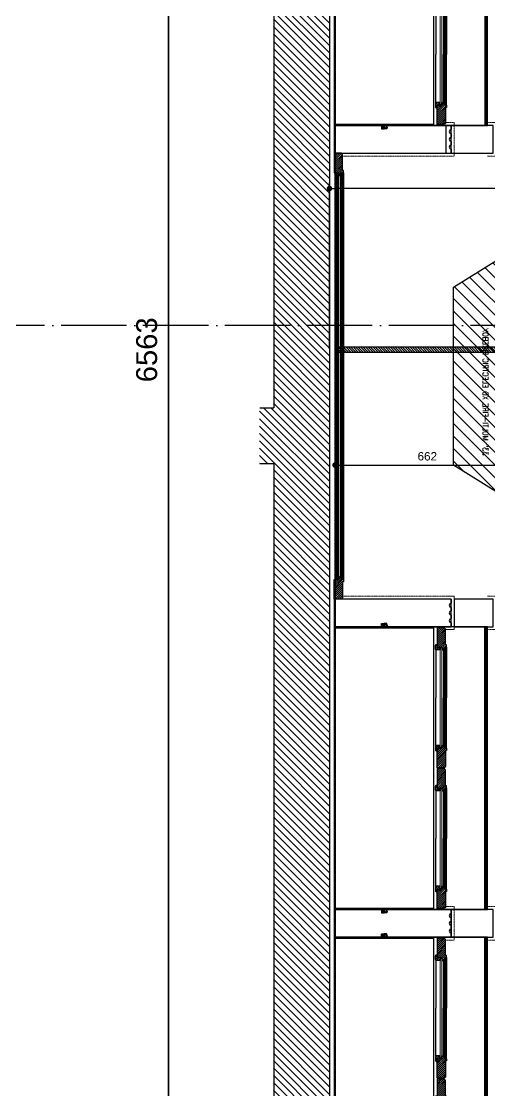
# Model space of a CAD drawing. Header units: inches. Extents: x 274057 to 444617, y 485849 to 635630.
# Drawn here: x 349278 to 350959, y 531249 to 535087 of the extents above; entities that cross this region are included whole.
import ezdxf

# ---------------------------------------------------------------- set-up
doc = ezdxf.new("R2010")
doc.units = ezdxf.units.IN
doc.header["$MEASUREMENT"] = 0
for name, pattern in [('ACAD_ISO04W100', [30, 24, -3, 0, -3]), ('DASHED2', [0.375, 0.25, -0.125]), ('HIDDEN', [0.375, 0.25, -0.125])]:
    doc.linetypes.add(name, pattern=pattern)
for name, color, linetype in [('CQ Grg Gypsum', 41, 'Continuous'), ('CQ PANEL DIMENSION', 1, 'Continuous'), ('CQ Plaster', 1, 'Continuous'), ('CQ Wall plan', 3, 'Continuous'), ('ELEC. TEXT', 114, 'Continuous'), ('ID-wall paper', 8, 'Continuous'), ('Layer1', 1, 'Continuous'), ('Layer7', 8, 'Continuous'), ('LIGHT', 4, 'Continuous'), ('TEXT', 3, 'Continuous'), ('WALLS LINE', 5, 'DASHED2'), ('WOOD 02', 32, 'Continuous'), ('Wood SECT', 1, 'Continuous'), ('xref 1st floor$0$CQ Wall hatch_CHB', 8, 'Continuous')]:
    doc.layers.add(name, color=color, linetype=linetype)
for name, color, linetype, lineweight in [('CQ Gypsum Hatch', 8, 'Continuous', 20), ('CQ plan and elev dimension', 252, 'Continuous', 35), ('CQ section line', 41, 'Continuous', 0), ('Glass', 4, 'Continuous', 0), ('WOOD-HID', 8, 'HIDDEN', 18)]:
    doc.layers.add(name, color=color, linetype=linetype, lineweight=lineweight)
doc.styles.add('DIM 50', font='romans.shx', dxfattribs={"width": 0.75, "height": 100})
doc.styles.get("Standard").update_dxf_attribs({"font": 'arial.ttf'})
doc.dimstyles.new('CQ 20', dxfattribs={"dimscale": 0.2, "dimtxt": 150, "dimasz": 100, "dimexe": 100, "dimexo": 20, "dimgap": 80, "dimtad": 1, "dimdec": 0, "dimzin": 0, "dimdsep": 46, "dimtxsty": 'Standard', "dimblk": 'DOT', "dimcen": 100, "dimclrd": 1, "dimclre": 1, "dimclrt": 3, "dimadec": 0, "dimazin": 0, "dimtfac": 1, "dimtdec": 0, "dimtofl": 0, "dimtmove": 0, "dimatfit": 3, "dimfxl": 1, "dimtolj": 1, "dimtzin": 0, "dimlwd": -1, "dimarcsym": 0})
doc.dimstyles.new('CQ 50', dxfattribs={"dimscale": 0.5, "dimtxt": 150, "dimasz": 100, "dimexe": 100, "dimexo": 20, "dimgap": 80, "dimtad": 1, "dimdec": 0, "dimzin": 0, "dimdsep": 46, "dimtxsty": 'Standard', "dimblk": 'DOT', "dimcen": 100, "dimclrd": 250, "dimclre": 250, "dimclrt": 3, "dimadec": 0, "dimazin": 0, "dimtfac": 1, "dimtdec": 0, "dimtofl": 0, "dimtmove": 0, "dimatfit": 3, "dimfxl": 3, "dimtolj": 1, "dimtzin": 0, "dimlwd": -1, "dimarcsym": 0})
pattern_1 = [(315, (-192313.762, 866771.664), (3.535533906, 3.535533906), [])]
pattern_2 = [(45, (20118.3853, -75328.2434), (-3.535533906, 3.535533906), [])]
pattern_3 = [(45, (20104.3854, -75328.2434), (-3.535533906, 3.535533906), [])]

# ---------------------------------------------------------------- blocks, each defined once
blk = doc.blocks.new('ff-15 wall plan')
at = {"layer": 'xref 1st floor$0$CQ Wall hatch_CHB'}
h = blk.add_hatch(dxfattribs=at)
h.set_pattern_fill('ANSI31', color=8, scale=150, angle=90)
h.set_pattern_definition([(135, (4639.211, -2e-07), (-13.25825215, -13.25825215), [])])
h.paths.add_polyline_path([(478951.3, 549898.7), (478751.3, 549898.7), (478751.3, 548408.7), (478689.7, 548408.7), (478689.7, 548208.7), (478751.3, 548208.7), (478751.3, 546408.7), (478701.3, 546408.7), (478701.3, 546208.7), (478751.3, 546208.7), (478751.3, 542468.7), (478952.7, 542468.7), (478952.7, 543135.7), (479627.7, 543135.7), (479627.7, 542468.7), (479551.3, 542468.7), (479551.3, 542268.7), (479946.3, 542268.7), (479946.3, 543336), (478951.3, 543336)])
at = {"layer": 'CQ Plaster'}
blk.add_lwpolyline([(479652.7, 549898.7), (479652.7, 549879.1), (478972.7, 549879.1), (478972.7, 543356), (479966.7, 543356), (479966.7, 542248.7), (478752.7, 542248.7)], dxfattribs=at)
at = {"layer": 'CQ Wall plan'}
for p, q in [((478952.7, 549898.7), (478952.7, 543336)), ((478752.7, 548208.7), (478752.7, 546408.7)), ((478702.7, 546408.7), (478752.7, 546408.7)), ((478702.7, 546208.7), (478752.7, 546208.7)), ((478752.7, 546208.7), (478752.7, 542468.7))]:
    blk.add_line(p, q, dxfattribs=at)
blk = doc.blocks.new('gf-14 section line plan')
at = {"layer": 'Layer1', "linetype": 'ACAD_ISO04W100', "ltscale": 10}
blk.add_line((515934.6, -34235.6, 0), (506509.9, -34235.6, 0), dxfattribs=at)
blk = doc.blocks.new('_Dot')
at = {"color": 0, "linetype": 'ByBlock', "lineweight": -2}
blk.add_line((-0.5, 0), (-1, 0), dxfattribs=at)
at = {"color": 0, "linetype": 'ByBlock', "const_width": 0.5}
blk.add_lwpolyline([(-0.25, 0, 1), (0.25, 0, 1)], format="xyb", close=True, dxfattribs=at)
blk = doc.blocks.new('*D112')
at = {"layer": 'CQ plan and elev dimension', "color": 250, "lineweight": -2, "transparency": 16777216}
for p, q in [((350374.7, 537189.2), (349756.9, 537189.2)), ((351368.7, 530626.5), (349756.9, 530626.5))]:
    blk.add_line(p, q, dxfattribs=at)
at = {"layer": 'CQ plan and elev dimension', "color": 250, "transparency": 16777216}
blk.add_line((349806.9, 537139.2), (349806.9, 530676.5), dxfattribs=at)
at = {"layer": 'Defpoints', "color": 0, "transparency": 16777216}
for p in [(350384.7, 537189.2), (349806.9, 530626.5), (351378.7, 530626.5, 0)]:
    blk.add_point(p, dxfattribs=at)
at = {"layer": 'CQ plan and elev dimension', "color": 250, "transparency": 16777216, "xscale": 50, "yscale": 50, "zscale": 50}
for p, rotation in [((349806.9, 537189.2), 90), ((349806.9, 530626.5), 270)]:
    blk.add_blockref('_Dot', p, dxfattribs=dict(at, rotation=rotation))
at = {"layer": 'CQ plan and elev dimension', "color": 3, "transparency": 16777216, "insert": (349728.6, 533907.9), "char_height": 75, "attachment_point": 5, "rotation": 90}
blk.add_mtext('\\A1;6563', dxfattribs=at)
blk = doc.blocks.new('ff15 section ceiling c and f')
at = {"layer": 'CQ Gypsum Hatch'}
h = blk.add_hatch(dxfattribs=at)
h.set_pattern_fill('ANSI31', color=256, scale=50, angle=90, style=0)
edge = h.paths.add_edge_path()
edge.add_line((393999.7, 531700.9), (393337.7, 531700.9))
edge.add_line((393337.7, 531700.9), (393337.7, 531720.9))
edge.add_line((393337.7, 531720.9), (393986.2, 531720.9))
edge.add_line((393986.2, 531720.9), (394111.8, 531875.8))
edge.add_line((394111.8, 531875.8), (394137.7, 531875.8))
edge.add_line((394137.7, 531875.8), (394137.7, 531867.1))
edge.add_line((394137.7, 531867.1), (394131.8, 531867.1))
edge.add_arc((394131.8, 531864.3), 2.73, 90, 180.2479)
edge.add_line((394129.1, 531864.3), (394129.1, 531821.8))
edge.add_line((394129.1, 531821.8), (394090.3, 531821.8))
edge.add_arc((394048.4, 531820.1), 42, -55.6082, 2.3526, ccw=False)
edge.add_line((394072.1, 531785.4), (394072.1, 531776.8))
edge.add_line((394072.1, 531776.8), (394060.1, 531776.8))
edge.add_line((394060.1, 531776.8), (394060.1, 531740.6))
edge.add_line((394060.1, 531740.6), (394038.2, 531740.6))
edge.add_line((394038.2, 531740.6), (394038.2, 531733.9))
edge.add_arc((394037, 531715.2), 18.7, 86.2449, 157.9327)
edge.add_arc((394000.2, 531727.7), 20.1, 268.4024, 344.2859, ccw=False)
edge.add_line((393999.7, 531707.6), (393999.7, 531700.9))
edge.add_line((393999.7, 531700.9), (393990.9, 531700.9))
at = {"layer": 'CQ Grg Gypsum', "elevation": 0}
blk.add_lwpolyline([(393999.7, 531700.9), (393337.7, 531700.9), (393337.7, 531720.9), (393986.2, 531720.9), (394111.8, 531875.8), (394137.7, 531875.8), (394137.7, 531867.1), (394131.8, 531867.1, 0.415481), (394129.1, 531864.3), (394129.1, 531821.8), (394090.3, 531821.8, -0.258435), (394072.1, 531785.4), (394072.1, 531776.8), (394060.1, 531776.8), (394060.1, 531740.6), (394038.2, 531740.6), (394038.2, 531733.9, 0.323414), (394019.6, 531722.2, -0.343759), (393999.7, 531707.6), (393999.7, 531700.9), (393990.9, 531700.9)], format="xyb", dxfattribs=at)
blk = doc.blocks.new('*D158')
at = {"layer": 'CQ PANEL DIMENSION', "color": 1, "lineweight": -2, "transparency": 16777216}
for p, q in [((350404.7, 533894.1), (350404.7, 533474.1)), ((351066.7, 533894.1), (351066.7, 533474.1))]:
    blk.add_line(p, q, dxfattribs=at)
at = {"layer": 'CQ PANEL DIMENSION', "color": 1, "transparency": 16777216}
blk.add_line((350424.7, 533494.1), (351046.7, 533494.1), dxfattribs=at)
at = {"layer": 'Defpoints', "color": 0, "transparency": 16777216}
for p in [(350404.7, 533898.1), (351066.7, 533898.1), (351066.7, 533494.1)]:
    blk.add_point(p, dxfattribs=at)
at = {"layer": 'CQ PANEL DIMENSION', "color": 1, "transparency": 16777216, "xscale": 20, "yscale": 20, "zscale": 20, "rotation": 180}
blk.add_blockref('_Dot', (350404.7, 533494.1), dxfattribs=at)
at = {"layer": 'CQ PANEL DIMENSION', "color": 1, "transparency": 16777216, "xscale": 20, "yscale": 20, "zscale": 20}
blk.add_blockref('_Dot', (351066.7, 533494.1), dxfattribs=at)
at = {"layer": 'CQ PANEL DIMENSION', "color": 3, "transparency": 16777216, "insert": (350735.7, 533525.4), "char_height": 30, "attachment_point": 5}
blk.add_mtext('\\A1;662', dxfattribs=at)
blk = doc.blocks.new('*D172')
at = {"layer": 'CQ PANEL DIMENSION', "color": 1, "lineweight": -2, "transparency": 16777216}
for p, q in [((350384.7, 533911.9), (350384.7, 534507.1)), ((353634.7, 533912.1), (353634.7, 534507.1))]:
    blk.add_line(p, q, dxfattribs=at)
at = {"layer": 'CQ PANEL DIMENSION', "color": 1, "transparency": 16777216}
blk.add_line((353614.7, 534487.1), (350404.7, 534487.1), dxfattribs=at)
at = {"layer": 'Defpoints', "color": 0, "transparency": 16777216}
for p in [(350384.7, 534487.1), (350384.7, 533907.9, 0), (353634.7, 533908.1, 0)]:
    blk.add_point(p, dxfattribs=at)
at = {"layer": 'CQ PANEL DIMENSION', "color": 1, "transparency": 16777216, "xscale": 20, "yscale": 20, "zscale": 20, "rotation": 180}
blk.add_blockref('_Dot', (350384.7, 534487.1), dxfattribs=at)
at = {"layer": 'CQ PANEL DIMENSION', "color": 1, "transparency": 16777216, "xscale": 20, "yscale": 20, "zscale": 20}
blk.add_blockref('_Dot', (353634.7, 534487.1), dxfattribs=at)
at = {"layer": 'CQ PANEL DIMENSION', "color": 3, "transparency": 16777216, "insert": (352009.7, 534518.4), "char_height": 30, "attachment_point": 5}
blk.add_mtext('\\A1;3250', dxfattribs=at)
blk = doc.blocks.new('cabinet 80 framed glass door')
at = {"layer": 'Layer7'}
h = blk.add_hatch(dxfattribs=at)
h.set_pattern_fill('ANSI31', color=256, scale=40)
h.set_pattern_definition(pattern_2)
h.paths.add_polyline_path([(352338.8, 505867.2), (352338.8, 505864.2), (352346.8, 505864.2), (352346.8, 505868.2, 0.414214), (352350.8, 505872.2), (352353.8, 505872.2, -0.414214), (352356.8, 505875.2), (352356.8, 505880.7), (352346.8, 505880.7), (352346.8, 505886.7), (352346.8, 505897.2), (352336.8, 505897.2), (352276.8, 505897.2), (352276.8, 505871.2, -0.397359), (352280.8, 505867.2)])
h = blk.add_hatch(dxfattribs=at)
h.set_pattern_fill('ANSI31', color=256, scale=40)
h.set_pattern_definition(pattern_3)
h.paths.add_polyline_path([(352346.8, 505903.2), (352339.8, 505903.2, 0.414214), (352336.8, 505900.2), (352336.8, 505897.2), (352346.8, 505897.2), (352346.8, 505886.7), (352356.8, 505886.7), (352356.8, 505897.2), (352356.8, 505900.2, 0.414214), (352353.8, 505903.2)])
h = blk.add_hatch(dxfattribs=at)
h.set_pattern_fill('ANSI31', color=256, scale=40)
h.set_pattern_definition(pattern_3)
h.paths.add_polyline_path([(352702.5, 505903.2, 0.414214), (352699.5, 505900.2), (352699.5, 505897.2), (352699.5, 505886.7), (352709.5, 505886.7), (352709.5, 505897.2), (352719.5, 505897.2), (352719.5, 505900.2, 0.414214), (352716.5, 505903.2), (352709.5, 505903.2)])
h = blk.add_hatch(dxfattribs=at)
h.set_pattern_fill('ANSI31', color=256, scale=40)
h.set_pattern_definition(pattern_2)
h.paths.add_polyline_path([(352775.5, 505867.2, -0.397359), (352779.5, 505871.2), (352779.5, 505897.2), (352709.5, 505897.2), (352709.5, 505886.7), (352709.5, 505880.7), (352699.5, 505880.7), (352699.5, 505875.2, -0.414214), (352702.5, 505872.2), (352705.5, 505872.2, 0.414214), (352709.5, 505868.2), (352709.5, 505864.2), (352717.5, 505864.2), (352717.5, 505867.2)])
at = {"color": 8, "elevation": 0.1}
for points in [[(352356.8, 505903), (352528.1, 505903)], [(352699.5, 505903), (352528.1, 505903)], [(352346.8, 505868.2), (352528.1, 505868.2)], [(352346.8, 505864.2), (352528.1, 505864.2)], [(352353.8, 505872.2), (352528.1, 505872.2)], [(352356.8, 505875.2), (352528.1, 505875.2)], [(352699.5, 505875.2), (352528.1, 505875.2)], [(352702.5, 505872.2), (352528.1, 505872.2)], [(352709.5, 505868.2), (352528.1, 505868.2)], [(352709.5, 505864.2), (352528.1, 505864.2)]]:
    blk.add_lwpolyline(points, dxfattribs=at)
at = {"layer": 'Glass', "color": 4, "elevation": 0.1}
for points in [[(352528.1, 505886.7), (352349.4, 505886.7), (352349.4, 505880.7), (352528.1, 505880.7)], [(352528.1, 505886.7), (352706.8, 505886.7), (352706.8, 505880.7), (352528.1, 505880.7)]]:
    blk.add_lwpolyline(points, dxfattribs=at)
at = {"layer": 'Wood SECT', "elevation": 0.1}
for points in [[(352356.8, 505880.7), (352356.8, 505875.2, 0.414214), (352353.8, 505872.2), (352350.8, 505872.2, -0.414214), (352346.8, 505868.2), (352346.8, 505864.2), (352338.8, 505864.2), (352338.8, 505867.2), (352280.8, 505867.2, 0.397359), (352276.8, 505871.2), (352276.8, 505897.2), (352346.8, 505897.2), (352346.8, 505886.7), (352346.8, 505886.7), (352346.8, 505880.7)], [(352699.5, 505880.7), (352699.5, 505875.2, -0.414214), (352702.5, 505872.2), (352705.5, 505872.2, 0.414214), (352709.5, 505868.2), (352709.5, 505864.2), (352717.5, 505864.2), (352717.5, 505867.2), (352775.5, 505867.2, -0.397359), (352779.5, 505871.2), (352779.5, 505897.2), (352709.5, 505897.2), (352709.5, 505886.7), (352709.5, 505886.7), (352709.5, 505880.7)]]:
    blk.add_lwpolyline(points, format="xyb", close=True, dxfattribs=at)
for points in [[(352346.8, 505886.7), (352356.8, 505886.7), (352356.8, 505897.2), (352356.8, 505900.2, 0.414214), (352353.8, 505903.2), (352346.8, 505903.2), (352339.8, 505903.2, 0.414214), (352336.8, 505900.2), (352336.8, 505897.2), (352346.8, 505897.2), (352346.8, 505886.7), (352356.8, 505886.7)], [(352709.5, 505886.7), (352699.5, 505886.7), (352699.5, 505897.2), (352699.5, 505900.2, -0.414214), (352702.5, 505903.2), (352709.5, 505903.2), (352716.5, 505903.2, -0.414214), (352719.5, 505900.2), (352719.5, 505897.2), (352709.5, 505897.2), (352709.5, 505886.7), (352699.5, 505886.7)]]:
    blk.add_lwpolyline(points, format="xyb", dxfattribs=at)
blk = doc.blocks.new('Hera-LED-IN Stick FR')
at = {"layer": 'LIGHT'}
blk.add_lwpolyline([(279111.9, -181006.8), (279128.7, -181006.8), (279132.3, -181006.5), (279132.3, -181005.7), (279108.3, -181005.7), (279108.3, -181006.5), (279111.9, -181006.8)], close=True, dxfattribs=at)
for points in [[(279110.6, -180998.9), (279110.6, -180998), (279110.4, -180998), (279110.4, -180997), (279110.6, -180997), (279110.6, -180994.5, -0.409431), (279111.3, -180993.8), (279120.3, -180993.8)], [(279110.5, -181005.7), (279110.5, -180999.9, -0.315372), (279112.3, -180997.3), (279116.6, -180997.3), (279116.6, -180999.6, 0.430061), (279117.2, -181000.2), (279121.7, -181000.2, 1), (279121.7, -180998.7), (279119.1, -180998.7, -0.431722), (279118.6, -180998.2), (279118.6, -180997.3), (279128, -180997.3), (279128.3, -180997.3, -0.315372), (279130.1, -180999.9), (279130.1, -181005.7)], [(279111.8, -180997.5), (279111.8, -180995.8), (279111.4, -180995.8), (279111.4, -180995.4, -0.418441), (279111.8, -180995), (279116, -180994.9), (279116, -180996.1, 1), (279116.7, -180996.1), (279116.7, -180994.9), (279120.3, -180994.9)], [(279129.9, -180998.9), (279129.9, -180998), (279130.1, -180998), (279130.1, -180997), (279129.9, -180997), (279129.9, -180994.5, 0.409431), (279129.2, -180993.8), (279120.3, -180993.8)], [(279128.8, -180997.5), (279128.8, -180995.8), (279129.1, -180995.8), (279129.1, -180995.4, 0.418441), (279128.7, -180995), (279124.6, -180994.9), (279124.6, -180996.1, -1), (279123.8, -180996.1), (279123.8, -180994.9), (279120.3, -180994.9)]]:
    blk.add_lwpolyline(points, format="xyb", dxfattribs=at)
for centre in [(279112.7, -181002.6), (279127.8, -181002.6)]:
    blk.add_circle(centre, 0.999, dxfattribs=at)
blk = doc.blocks.new('FF-15 Cabinet plan B rev')
at = {"layer": 'Layer7'}
h = blk.add_hatch(dxfattribs=at)
h.set_pattern_fill('ANSI31', color=256, scale=40, angle=-90)
h.set_pattern_definition(pattern_1)
edge = h.paths.add_edge_path()
edge.add_arc((388884.6, 534525.7), 4.03, 119.3037, 299.3007)
edge.add_arc((388884.6, 534525.7), 4.03, 119.3007, 299.3037, ccw=False)
edge = h.paths.add_edge_path()
edge.add_line((388881.6, 534543.3), (388882.6, 534543.3))
edge.add_arc((388886.6, 534543.3), 4, 180, 270)
edge.add_line((388886.6, 534539.3), (388886.6, 534536.3))
edge.add_arc((388886.6, 534533.3), 3, 0, 90, ccw=False)
edge.add_line((388889.6, 534533.3), (388895.2, 534533.3))
edge.add_line((388895.2, 534533.3), (388895.2, 534543.3))
edge.add_line((388895.2, 534543.3), (388911.6, 534543.3))
edge.add_line((388911.6, 534543.3), (388911.6, 534613.3))
edge.add_line((388911.6, 534613.3), (388885.6, 534613.3))
edge.add_arc((388881.5, 534613.4), 4.12, 271.6583, 358.3417, ccw=False)
edge.add_line((388881.6, 534609.3), (388881.6, 534543.3))
h = blk.add_hatch(dxfattribs=at)
h.set_pattern_fill('ANSI31', color=256, scale=20)
h.set_pattern_definition([(45, (-118919.725, 888474.9752), (-1.767766953, 1.767766953), [])])
h.paths.add_polyline_path([(388895.2, 533083.3), (388901.2, 533083.3), (388908.6, 533083.3), (388908.6, 534543.3), (388895.2, 534543.3)])
h = blk.add_hatch(dxfattribs=at)
h.set_pattern_fill('ANSI31', color=256, scale=40, angle=-90)
h.set_pattern_definition(pattern_1)
edge = h.paths.add_edge_path()
edge.add_arc((388884.6, 533100.8), 4.03, 60.6993, 240.6963, ccw=False)
edge.add_arc((388884.6, 533100.8), 4.03, 60.6963, 240.6993)
edge = h.paths.add_edge_path()
edge.add_line((388881.6, 533083.3), (388882.6, 533083.3))
edge.add_arc((388886.6, 533083.3), 4, 90, 180, ccw=False)
edge.add_line((388886.6, 533087.3), (388886.6, 533090.3))
edge.add_arc((388886.6, 533093.3), 3, 270, 360)
edge.add_line((388889.6, 533093.3), (388895.2, 533093.3))
edge.add_line((388895.2, 533093.3), (388895.2, 533083.3))
edge.add_line((388895.2, 533083.3), (388911.6, 533083.3))
edge.add_line((388911.6, 533083.3), (388911.6, 533013.3))
edge.add_line((388911.6, 533013.3), (388885.6, 533013.3))
edge.add_arc((388881.5, 533013.1), 4.12, 1.6583, 88.3417)
edge.add_line((388881.6, 533017.3), (388881.6, 533083.3))
at = {"layer": 'TEXT', "lineweight": 0}
h = blk.add_hatch(dxfattribs=at)
h.set_pattern_fill('ANSI31', color=252, scale=10, angle=90, style=0)
h.set_pattern_definition([(45, (385571.58, 512829.09), (22.45064, -22.45064), [])])
h.paths.add_polyline_path([(388483.7, 534133.3), (388483.7, 533493.3), (388322.7, 533393.3), (388322.7, 534233.3)])
h.paths.add_polyline_path([(388322.7, 534233.3), (388322.7, 533393.3), (388242.7, 533393.3), (388242.7, 534233.3)])
at = {"color": 8, "elevation": 0}
for points in [[(388878.6, 534543.3), (388878.6, 533083.3)], [(388882.6, 534543.3), (388882.6, 533083.3)], [(388886.6, 534536.3), (388886.6, 533090.3)], [(388889.6, 534533.3), (388889.6, 533093.3)]]:
    blk.add_lwpolyline(points, dxfattribs=at)
at = {"layer": 'CQ Grg Gypsum', "elevation": 0}
blk.add_lwpolyline([(388341.6, 531898.9), (388491.6, 531898.9), (388491.6, 531798.9), (388341.6, 531798.9)], close=True, dxfattribs=at)
at = {"layer": 'TEXT', "color": 1, "elevation": 0.1}
blk.add_lwpolyline([(388242.7, 533393.3), (388322.7, 533393.3), (388483.7, 533493.3), (388483.7, 534133.3), (388322.7, 534233.3), (388242.7, 534233.3), (388242.7, 533393.3)], dxfattribs=at)
at = {"layer": 'WOOD 02'}
for p, q in [((388365.6, 535727.6, 0), (388365.6, 534713.3, 0)), ((388368.6, 535727.6, 0), (388368.6, 534713.3, 0)), ((388371.6, 535727.6, 0), (388371.6, 534713.3, 0)), ((388365.6, 531898.9, 0), (388365.6, 532913.3, 0)), ((388368.6, 531898.9, 0), (388368.6, 532913.3, 0)), ((388371.6, 531898.9, 0), (388371.6, 532913.3, 0)), ((388365.6, 530784.5, 0), (388365.6, 531798.9, 0)), ((388368.6, 530784.5, 0), (388368.6, 531798.9, 0)), ((388371.6, 530784.5, 0), (388371.6, 531798.9, 0))]:
    blk.add_line(p, q, dxfattribs=at)
at = {"layer": 'WOOD 02', "elevation": 0}
for points in [[(388911.6, 535727.6), (388911.6, 534713.3), (388361.6, 534713.3), (388361.6, 535727.6)], [(388908.6, 535724.6), (388555.8, 535724.6), (388555.8, 534716.3), (388908.6, 534716.3)], [(388341.6, 534713.3), (388511.6, 534713.3), (388511.6, 534613.3), (388341.6, 534613.3)], [(388491.6, 534713.3), (388911.6, 534713.3), (388911.6, 534613.3), (388491.6, 534613.3)], [(388341.6, 533013.3), (388481.6, 533013.3), (388481.6, 532913.3), (388341.6, 532913.3)], [(388491.6, 533013.3), (388911.6, 533013.3), (388911.6, 532913.3), (388491.6, 532913.3)], [(388911.6, 532913.3), (388911.6, 531898.9), (388361.6, 531898.9), (388361.6, 532913.3)], [(388908.6, 532910.3), (388555.8, 532910.3), (388555.8, 531901.9), (388908.6, 531901.9)], [(388491.6, 531898.9), (388911.6, 531898.9), (388911.6, 531798.9), (388491.6, 531798.9)], [(388911.6, 531798.9), (388911.6, 530784.5), (388361.6, 530784.5), (388361.6, 531798.9)], [(388908.6, 531795.9), (388555.8, 531795.9), (388555.8, 530787.5), (388908.6, 530787.5)]]:
    blk.add_lwpolyline(points, close=True, dxfattribs=at)
at = {"layer": 'Wood SECT', "elevation": 0}
for points in [[(388491.6, 534713.3), (388491.6, 534698.3, -1), (388491.6, 534683.3), (388491.6, 534670.8, -1), (388491.6, 534655.8), (388491.6, 534643.3, -1), (388491.6, 534628.3), (388491.6, 534613.3)], [(388491.6, 533013.3), (388491.6, 532998.3, -1), (388491.6, 532983.3), (388491.6, 532970.8, -1), (388491.6, 532955.8), (388491.6, 532943.3, -1), (388491.6, 532928.3), (388491.6, 532913.3)], [(388491.6, 531898.9), (388491.6, 531883.9, -1), (388491.6, 531868.9), (388491.6, 531856.4, -1), (388491.6, 531841.4), (388491.6, 531828.9, -1), (388491.6, 531813.9), (388491.6, 531798.9)]]:
    blk.add_lwpolyline(points, format="xyb", dxfattribs=at)
for points in [[(388895.2, 534533.3), (388889.6, 534533.3, 0.414214), (388886.6, 534536.3), (388886.6, 534539.3, -0.414214), (388882.6, 534543.3), (388878.6, 534543.3), (388878.6, 534551.3), (388881.6, 534551.3), (388881.6, 534609.3, 0.397359), (388885.6, 534613.3), (388911.6, 534613.3), (388911.6, 534543.3), (388901.2, 534543.3), (388901.2, 534543.3), (388895.2, 534543.3)], [(388895.2, 533093.3), (388889.6, 533093.3, -0.414214), (388886.6, 533090.3), (388886.6, 533087.3, 0.414214), (388882.6, 533083.3), (388878.6, 533083.3), (388878.6, 533075.3), (388881.6, 533075.3), (388881.6, 533017.3, -0.397359), (388885.6, 533013.3), (388911.6, 533013.3), (388911.6, 533083.3), (388901.2, 533083.3), (388901.2, 533083.3), (388895.2, 533083.3)]]:
    blk.add_lwpolyline(points, format="xyb", close=True, dxfattribs=at)
for points in [[(388895.2, 533083.3), (388895.2, 534543.3)], [(388908.6, 533083.3), (388908.6, 534543.3)]]:
    blk.add_lwpolyline(points, dxfattribs=at)
at = {"layer": 'WOOD-HID', "elevation": 0}
for points in [[(388361.6, 534723.3), (388331.6, 534723.3), (388331.6, 534603.3), (388361.6, 534603.3)], [(388511.6, 534723.3), (388481.6, 534723.3), (388481.6, 534603.3), (388881.6, 534603.3)], [(388361.6, 532903.3), (388331.6, 532903.3), (388331.6, 533023.3), (388361.6, 533023.3)], [(388511.6, 532903.3), (388481.6, 532903.3), (388481.6, 533023.3), (388881.6, 533023.3)], [(388511.6, 533023.3), (388481.6, 533023.3), (388481.6, 532903.3), (388511.6, 532903.3)], [(388361.6, 531788.9), (388331.6, 531788.9), (388331.6, 531908.9), (388361.6, 531908.9)], [(388511.6, 531908.9), (388481.6, 531908.9), (388481.6, 531788.9), (388511.6, 531788.9)]]:
    blk.add_lwpolyline(points, dxfattribs=at)
at = {"layer": 'CQ Grg Gypsum', "rotation": 270}
for p in [(-117355.4, 887495.7, -0.1), (-117355.4, 885187.1, -0.1), (-117355.4, 884681.4, -0.1), (-117355.4, 884072.7, -0.1), (-117355.4, 883567, -0.1)]:
    blk.add_blockref('cabinet 80 framed glass door', p, dxfattribs=at)
at = {"layer": 'WALLS LINE', "color": 1, "rotation": 180}
for p in [(667852.5, 353707.6, 0), (667852.5, 350893.2, 0)]:
    blk.add_blockref('Hera-LED-IN Stick FR', p, dxfattribs=at)
at = {"layer": 'WALLS LINE', "color": 1, "xscale": -1}
for p in [(667852.5, 713919, 0), (667852.5, 712804.6, 0)]:
    blk.add_blockref('Hera-LED-IN Stick FR', p, dxfattribs=at)
at = {"layer": 'ELEC. TEXT', "ltscale": 1000, "insert": (388378.8, 533527.8, 0.1), "char_height": 20, "width": 1102.304, "attachment_point": 7, "rotation": 90, "style": 'DIM 50'}
blk.add_mtext('33" MULTI-FIRE XD ELECTRIC FIREBOX', dxfattribs=at)

msp = doc.modelspace()

# ---------------------------------------------------------------- linework, layer by layer
at = {"layer": 'CQ Grg Gypsum'}
msp.add_lwpolyline([(356864.7, 537169.7), (350404.7, 537169.7), (350404.7, 530646.5), (356864.7, 530646.5)], close=True, dxfattribs=at)

# ---------------------------------------------------------------- block references
at = {"layer": 'CQ Grg Gypsum', "xscale": -1}
msp.add_blockref('FF-15 Cabinet plan B rev', (739313.4, 0, 0), dxfattribs=at)
at = {"layer": 'CQ PANEL DIMENSION'}
msp.add_blockref('ff15 section ceiling c and f', (-42933, 2197.2, 0), dxfattribs=at)
at = {"layer": 'CQ section line', "xscale": 0.9800000000000004, "yscale": 0.9800000000000004, "zscale": 0.9800000000000004}
msp.add_blockref('gf-14 section line plan', (-147725.2, 567546.6, 0), dxfattribs=at)
at = {"layer": 'ID-wall paper'}
msp.add_blockref('ff-15 wall plan', (-128568, -12709.4, 0), dxfattribs=at)

# ---------------------------------------------------------------- dimensions: what is measured, and where the dimension line sits
at = {"layer": 'CQ PANEL DIMENSION'}
for base, p1, p2, picture, middle in [((350384.7, 534487.1), (353634.7, 533908.1, 0), (350384.7, 533907.9, 0), '*D172', (352009.7, 534518.4)), ((351066.7, 533494.1), (350404.7, 533898.1), (351066.7, 533898.1), '*D158', (350735.7, 533525.4))]:
    dim = msp.add_linear_dim(base=base, p1=p1, p2=p2, dimstyle='CQ 20', override={"dimtmove": 1}, dxfattribs=at)
    dim.commit()
    dim.dimension.update_dxf_attribs({"geometry": picture, "text_midpoint": middle})
at = {"layer": 'CQ plan and elev dimension'}
dim = msp.add_linear_dim(base=(349806.9, 530626.5), p1=(350384.7, 537189.2), p2=(351378.7, 530626.5, 0), angle=90, dimstyle='CQ 50', override={"dimtmove": 1}, dxfattribs=at)
dim.commit()
dim.dimension.update_dxf_attribs({"geometry": '*D112', "text_midpoint": (349728.6, 533907.9)})

doc.saveas('drawing.dxf')
